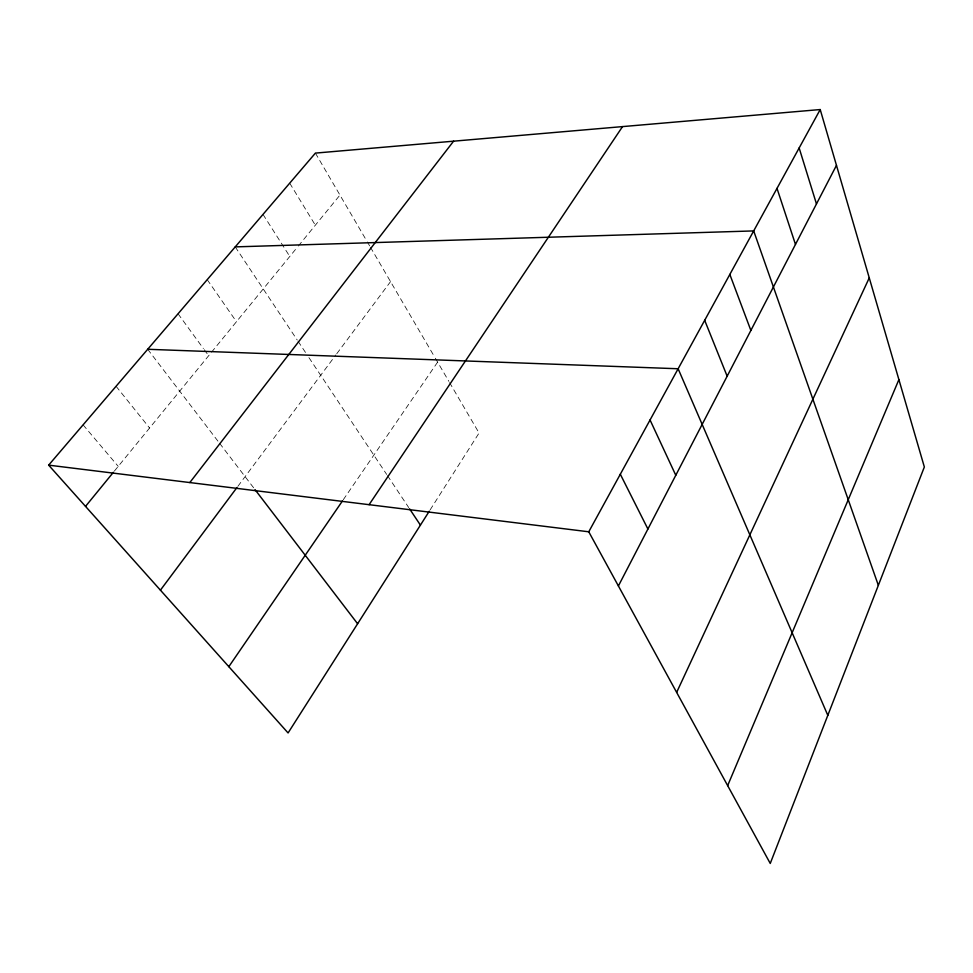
<?xml version="1.0" encoding="UTF-8"?>
<svg xmlns="http://www.w3.org/2000/svg" width="973" height="973" viewBox="0 0 973 973"><rect width="100%" height="100%" fill="white"/><g stroke="black" fill="none" stroke-linecap="round" stroke-linejoin="round"><path stroke-width="0.73" stroke-dasharray="4.87 3.65" d="M430.115 509.913L479.069 433.021L449.611 382.644M343.287 499.708L437.619 362.114M237.862 486.342L335.88 354.914M336.767 353.71L390.55 281.611M114.376 471.078L210.557 353.394M211.518 352.226L297.349 247.203M298.297 246.047L339.954 195.087M83.082 424.873L118.22 466.371M116.067 386.281L149.587 427.986M147.689 349.283L218.682 442.107M219.594 443.287L254.135 488.458M178.047 313.78L203.393 348.553M204.269 349.745L208.636 355.741M207.213 279.665L236.463 321.698M235.235 246.887L297.239 340.039M298.066 341.28L305.583 352.579M308.94 357.626L386.67 474.423M387.473 475.627L408.733 507.578M263.002 214.401L289.784 256.471M289.711 183.167L315.337 225.201M315.41 153.102L366.59 240.659M367.356 241.961L369.655 245.889M370.421 247.203L434.578 356.933M435.345 358.234L448.869 381.367"/><path stroke-width="1.46" d="M727.658 785.612L898.894 379.616M676.649 692.387L869.254 277.877M618.402 585.941L836.464 165.361M820.215 109.548L924.35 466.979L770.251 863.452L588.762 531.793L820.215 109.548L315.41 153.102L48.65 465.143L288.081 732.949L429.3 511.178M369.095 504.683L622.525 126.612M228.825 666.675L342.447 500.949M160.423 590.161L236.95 487.546M189.82 482.559L453.588 141.182M85.515 506.386L113.415 472.258M235.235 246.887L753.686 230.917L878.351 585.332M147.689 349.283L678.132 368.755L827.816 715.35M48.65 465.143L588.762 531.793M255.035 489.638L357.614 623.754M409.572 508.83L420.421 525.128M620.312 474.228L647.909 529.032M650.049 419.971L675.785 475.262M704.683 320.312L727.159 376.198M729.835 274.435L750.876 330.455M777.001 188.373L795.476 244.418M799.149 147.969L816.469 203.916"/></g></svg>
